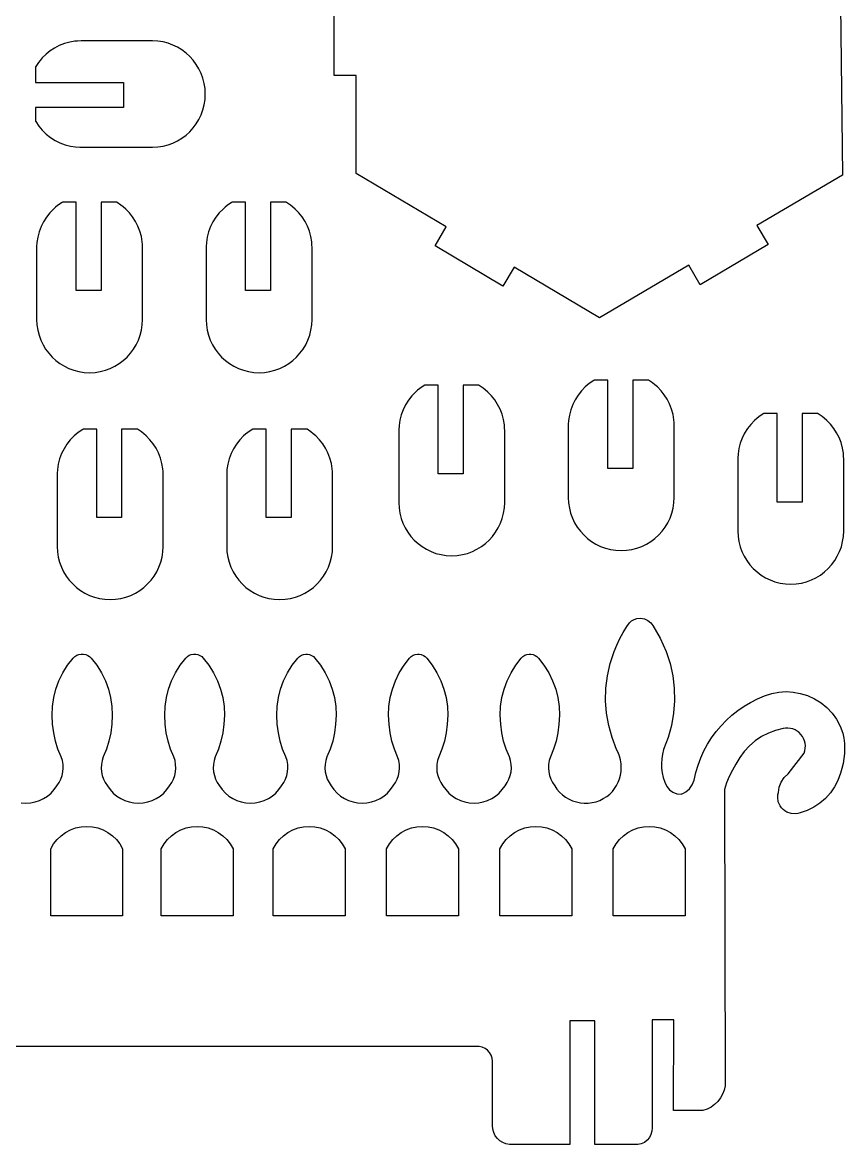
# Model space of a CAD drawing. Extents: x -11.7 to 4.9, y -1.7 to 8.8.
# Drawn here: x 1.03 to 4.88, y -1.69 to 3.57 of the extents above; entities that cross this region are included whole.
import ezdxf

# ---------------------------------------------------------------- set-up
doc = ezdxf.new("R2010")
doc.units = 0
doc.layers.add('Default_Layer', color=1, linetype='CONTINUOUS')

msp = doc.modelspace()

# ---------------------------------------------------------------- linework, layer by layer
at = {"layer": 'Default_Layer'}
for points in [[(3.0128, 4.4097), (2.9579, 4.5033), (3.2761, 4.6915), (3.3327, 4.5951), (3.7349, 4.8282), (4.8591, 4.1835), (4.8752, 2.8537), (4.4732, 2.6178), (4.526, 2.5277), (4.2078, 2.3396), (4.1542, 2.4308), (3.7349, 2.1848), (3.3344, 2.4226), (3.2822, 2.3335), (2.9639, 2.5217), (3.0165, 2.6113), (2.5946, 2.8617), (2.5946, 3.3211), (2.4902, 3.3211), (2.4902, 3.6918), (2.5946, 3.6918), (2.5946, 4.1673), (3.0128, 4.4097)], [(1.6319, 2.9843), (1.6328, 2.9843), (1.6382, 2.9842), (1.6636, 2.9855), (1.6882, 2.9893), (1.712, 2.9954), (1.7349, 3.0038), (1.7566, 3.0143), (1.7771, 3.0268), (1.7962, 3.0412), (1.8138, 3.0573), (1.8299, 3.075), (1.8442, 3.0942), (1.8566, 3.1147), (1.8671, 3.1365), (1.8754, 3.1594), (1.8816, 3.1833), (1.8853, 3.2081), (1.8866, 3.2336), (1.8853, 3.2591), (1.8816, 3.2838), (1.8754, 3.3077), (1.8671, 3.3306), (1.8566, 3.3524), (1.8442, 3.373), (1.8299, 3.3922), (1.8138, 3.4099), (1.7962, 3.426), (1.7771, 3.4403), (1.7566, 3.4528), (1.7349, 3.4633), (1.712, 3.4717), (1.6882, 3.4779), (1.6636, 3.4816), (1.6382, 3.4829), (1.6316, 3.4828), (1.3097, 3.4828), (1.3039, 3.4829), (1.2879, 3.4824), (1.2754, 3.4813), (1.2508, 3.4772), (1.2258, 3.4704), (1.2017, 3.4609), (1.1797, 3.4496), (1.159, 3.4361), (1.1397, 3.4207), (1.122, 3.4034), (1.1117, 3.3916), (1.1036, 3.3812), (1.0912, 3.3626), (1.0904, 3.3611), (1.0904, 3.2877), (1.5034, 3.2877), (1.5034, 3.1703), (1.0904, 3.1703), (1.0904, 3.106), (1.0914, 3.1044), (1.1058, 3.0831), (1.1136, 3.0732), (1.122, 3.0637), (1.1403, 3.0459), (1.1602, 3.0301), (1.1817, 3.0164), (1.2044, 3.005), (1.2287, 2.9959), (1.2538, 2.9893), (1.2785, 2.9855), (1.2976, 2.9843), (1.6319, 2.9843)], [(1.0956, 2.183), (1.0956, 2.1821), (1.0955, 2.1767), (1.0968, 2.1512), (1.1005, 2.1265), (1.1067, 2.1026), (1.115, 2.0797), (1.1255, 2.0579), (1.1379, 2.0373), (1.1522, 2.0181), (1.1683, 2.0004), (1.1859, 1.9843), (1.205, 1.9699), (1.2255, 1.9575), (1.2472, 1.947), (1.2701, 1.9386), (1.2939, 1.9324), (1.3185, 1.9286), (1.3439, 1.9274), (1.3693, 1.9286), (1.394, 1.9324), (1.4178, 1.9386), (1.4407, 1.947), (1.4624, 1.9575), (1.4829, 1.9699), (1.502, 1.9843), (1.5196, 2.0004), (1.5357, 2.0181), (1.55, 2.0373), (1.5624, 2.0579), (1.5729, 2.0797), (1.5812, 2.1026), (1.5874, 2.1265), (1.5911, 2.1512), (1.5924, 2.1767), (1.5923, 2.1833), (1.5923, 2.5063), (1.5924, 2.5122), (1.5919, 2.5282), (1.5908, 2.5408), (1.5867, 2.5655), (1.5799, 2.5906), (1.5705, 2.6148), (1.5592, 2.6368), (1.5458, 2.6576), (1.5304, 2.677), (1.5132, 2.6947), (1.5014, 2.7051), (1.491, 2.7132), (1.4725, 2.7256), (1.471, 2.7265), (1.3979, 2.7265), (1.3979, 2.312), (1.2809, 2.312), (1.2809, 2.7265), (1.2169, 2.7265), (1.2152, 2.7255), (1.194, 2.711), (1.1842, 2.7031), (1.1747, 2.6947), (1.157, 2.6764), (1.1412, 2.6564), (1.1276, 2.6348), (1.1162, 2.612), (1.1071, 2.5876), (1.1005, 2.5624), (1.0968, 2.5377), (1.0956, 2.5185), (1.0956, 2.183)], [(1.8906, 2.183), (1.8905, 2.1821), (1.8905, 2.1767), (1.8918, 2.1512), (1.8955, 2.1265), (1.9016, 2.1026), (1.91, 2.0797), (1.9205, 2.0579), (1.9329, 2.0373), (1.9472, 2.0181), (1.9632, 2.0004), (1.9809, 1.9843), (2, 1.9699), (2.0205, 1.9575), (2.0422, 1.947), (2.065, 1.9386), (2.0889, 1.9324), (2.1135, 1.9286), (2.1389, 1.9274), (2.1643, 1.9286), (2.189, 1.9324), (2.2128, 1.9386), (2.2356, 1.947), (2.2574, 1.9575), (2.2778, 1.9699), (2.297, 1.9843), (2.3146, 2.0004), (2.3306, 2.0181), (2.3449, 2.0373), (2.3574, 2.0579), (2.3679, 2.0797), (2.3762, 2.1026), (2.3823, 2.1265), (2.3861, 2.1512), (2.3874, 2.1767), (2.3873, 2.1833), (2.3873, 2.5063), (2.3874, 2.5122), (2.3869, 2.5282), (2.3858, 2.5408), (2.3817, 2.5655), (2.3749, 2.5906), (2.3654, 2.6148), (2.3542, 2.6368), (2.3408, 2.6576), (2.3254, 2.677), (2.3082, 2.6947), (2.2963, 2.7051), (2.286, 2.7132), (2.2675, 2.7256), (2.266, 2.7265), (2.1928, 2.7265), (2.1928, 2.312), (2.0758, 2.312), (2.0758, 2.7265), (2.0118, 2.7265), (2.0102, 2.7255), (1.989, 2.711), (1.9791, 2.7031), (1.9697, 2.6947), (1.952, 2.6764), (1.9362, 2.6564), (1.9226, 2.6348), (1.9112, 2.612), (1.9021, 2.5876), (1.8955, 2.5624), (1.8918, 2.5377), (1.8906, 2.5185), (1.8906, 2.183)], [(2.794, 1.3247), (2.7939, 1.3238), (2.7939, 1.3184), (2.7951, 1.2929), (2.7989, 1.2682), (2.805, 1.2443), (2.8134, 1.2213), (2.8239, 1.1996), (2.8363, 1.179), (2.8506, 1.1598), (2.8666, 1.1421), (2.8843, 1.126), (2.9034, 1.1116), (2.9239, 1.0992), (2.9456, 1.0887), (2.9684, 1.0803), (2.9922, 1.0741), (3.0169, 1.0703), (3.0423, 1.0691), (3.0677, 1.0703), (3.0924, 1.0741), (3.1162, 1.0803), (3.139, 1.0887), (3.1607, 1.0992), (3.1812, 1.1116), (3.2004, 1.126), (3.218, 1.1421), (3.234, 1.1598), (3.2483, 1.179), (3.2608, 1.1996), (3.2712, 1.2213), (3.2796, 1.2443), (3.2857, 1.2682), (3.2895, 1.2929), (3.2908, 1.3184), (3.2907, 1.325), (3.2907, 1.648), (3.2908, 1.6539), (3.2903, 1.6699), (3.2892, 1.6825), (3.2851, 1.7072), (3.2782, 1.7323), (3.2688, 1.7565), (3.2576, 1.7785), (3.2442, 1.7993), (3.2288, 1.8187), (3.2116, 1.8364), (3.1997, 1.8468), (3.1894, 1.8549), (3.1709, 1.8673), (3.1694, 1.8682), (3.0962, 1.8682), (3.0962, 1.4537), (2.9792, 1.4537), (2.9792, 1.8682), (2.9152, 1.8682), (2.9136, 1.8672), (2.8924, 1.8527), (2.8825, 1.8448), (2.8731, 1.8364), (2.8554, 1.8181), (2.8396, 1.7981), (2.826, 1.7765), (2.8146, 1.7537), (2.8054, 1.7293), (2.7989, 1.7041), (2.7951, 1.6794), (2.794, 1.6601), (2.794, 1.3247)], [(3.5889, 1.3488), (3.5889, 1.348), (3.5888, 1.3426), (3.5901, 1.3171), (3.5939, 1.2923), (3.6, 1.2684), (3.6084, 1.2455), (3.6188, 1.2237), (3.6313, 1.2032), (3.6456, 1.184), (3.6616, 1.1663), (3.6793, 1.1502), (3.6984, 1.1358), (3.7189, 1.1233), (3.7406, 1.1128), (3.7634, 1.1044), (3.7872, 1.0983), (3.8119, 1.0945), (3.8373, 1.0932), (3.8627, 1.0945), (3.8874, 1.0983), (3.9112, 1.1044), (3.934, 1.1128), (3.9557, 1.1233), (3.9762, 1.1358), (3.9953, 1.1502), (4.013, 1.1663), (4.029, 1.184), (4.0433, 1.2032), (4.0558, 1.2237), (4.0662, 1.2455), (4.0746, 1.2684), (4.0807, 1.2923), (4.0845, 1.3171), (4.0858, 1.3426), (4.0857, 1.3492), (4.0857, 1.6722), (4.0858, 1.6781), (4.0853, 1.6941), (4.0841, 1.7067), (4.0801, 1.7313), (4.0732, 1.7564), (4.0638, 1.7807), (4.0525, 1.8027), (4.0391, 1.8235), (4.0238, 1.8429), (4.0066, 1.8606), (3.9947, 1.871), (3.9844, 1.879), (3.9658, 1.8915), (3.9644, 1.8923), (3.8912, 1.8923), (3.8912, 1.4779), (3.7742, 1.4779), (3.7742, 1.8923), (3.7102, 1.8923), (3.7086, 1.8914), (3.6874, 1.8769), (3.6775, 1.869), (3.6681, 1.8606), (3.6503, 1.8423), (3.6346, 1.8223), (3.6209, 1.8007), (3.6096, 1.7779), (3.6004, 1.7535), (3.5939, 1.7283), (3.5901, 1.7035), (3.5889, 1.6843), (3.5889, 1.3488)], [(4.3839, 1.1917), (4.3839, 1.1908), (4.3838, 1.1854), (4.3851, 1.1599), (4.3889, 1.1352), (4.395, 1.1113), (4.4034, 1.0884), (4.4138, 1.0666), (4.4263, 1.046), (4.4406, 1.0268), (4.4566, 1.0091), (4.4742, 0.993), (4.4934, 0.9787), (4.5139, 0.9662), (4.5356, 0.9557), (4.5584, 0.9473), (4.5822, 0.9411), (4.6069, 0.9374), (4.6323, 0.9361), (4.6577, 0.9374), (4.6824, 0.9411), (4.7062, 0.9473), (4.729, 0.9557), (4.7507, 0.9662), (4.7712, 0.9787), (4.7903, 0.993), (4.808, 1.0091), (4.824, 1.0268), (4.8383, 1.046), (4.8507, 1.0666), (4.8612, 1.0884), (4.8696, 1.1113), (4.8757, 1.1352), (4.8795, 1.1599), (4.8807, 1.1854), (4.8806, 1.192), (4.8806, 1.515), (4.8807, 1.5209), (4.8802, 1.5369), (4.8791, 1.5495), (4.8751, 1.5742), (4.8682, 1.5993), (4.8588, 1.6235), (4.8475, 1.6455), (4.8341, 1.6663), (4.8187, 1.6857), (4.8015, 1.7034), (4.7897, 1.7138), (4.7793, 1.7219), (4.7608, 1.7343), (4.7594, 1.7352), (4.6862, 1.7352), (4.6862, 1.3207), (4.5692, 1.3207), (4.5692, 1.7352), (4.5052, 1.7352), (4.5036, 1.7342), (4.4824, 1.7198), (4.4725, 1.7118), (4.463, 1.7034), (4.4453, 1.6851), (4.4296, 1.6651), (4.4159, 1.6436), (4.4046, 1.6207), (4.3954, 1.5964), (4.3889, 1.5711), (4.3851, 1.5464), (4.3839, 1.5272), (4.3839, 1.1917)], [(1.192, 1.1192), (1.1919, 1.1183), (1.1919, 1.1129), (1.1931, 1.0874), (1.1969, 1.0626), (1.203, 1.0387), (1.2114, 1.0158), (1.2218, 0.994), (1.2343, 0.9735), (1.2486, 0.9543), (1.2646, 0.9366), (1.2823, 0.9205), (1.3014, 0.9061), (1.3219, 0.8936), (1.3436, 0.8831), (1.3664, 0.8748), (1.3902, 0.8686), (1.4149, 0.8648), (1.4403, 0.8635), (1.4657, 0.8648), (1.4904, 0.8686), (1.5142, 0.8748), (1.537, 0.8831), (1.5587, 0.8936), (1.5792, 0.9061), (1.5983, 0.9205), (1.616, 0.9366), (1.632, 0.9543), (1.6463, 0.9735), (1.6588, 0.994), (1.6692, 1.0158), (1.6776, 1.0387), (1.6837, 1.0626), (1.6875, 1.0874), (1.6888, 1.1129), (1.6887, 1.1195), (1.6887, 1.4425), (1.6888, 1.4484), (1.6883, 1.4644), (1.6871, 1.477), (1.6831, 1.5017), (1.6762, 1.5267), (1.6668, 1.551), (1.6555, 1.573), (1.6421, 1.5938), (1.6268, 1.6132), (1.6096, 1.6309), (1.5977, 1.6413), (1.5874, 1.6494), (1.5689, 1.6618), (1.5674, 1.6627), (1.4942, 1.6627), (1.4942, 1.2482), (1.3772, 1.2482), (1.3772, 1.6627), (1.3132, 1.6627), (1.3116, 1.6617), (1.2904, 1.6472), (1.2805, 1.6393), (1.2711, 1.6309), (1.2534, 1.6126), (1.2376, 1.5926), (1.2239, 1.571), (1.2126, 1.5482), (1.2034, 1.5238), (1.1969, 1.4986), (1.1931, 1.4739), (1.192, 1.4546), (1.192, 1.1192)], [(1.9869, 1.1192), (1.9869, 1.1183), (1.9868, 1.1129), (1.9881, 1.0874), (1.9919, 1.0626), (1.998, 1.0387), (2.0064, 1.0158), (2.0168, 0.994), (2.0293, 0.9735), (2.0436, 0.9543), (2.0596, 0.9366), (2.0773, 0.9205), (2.0964, 0.9061), (2.1169, 0.8936), (2.1386, 0.8831), (2.1614, 0.8748), (2.1852, 0.8686), (2.2099, 0.8648), (2.2353, 0.8635), (2.2607, 0.8648), (2.2854, 0.8686), (2.3092, 0.8748), (2.332, 0.8831), (2.3537, 0.8936), (2.3742, 0.9061), (2.3933, 0.9205), (2.411, 0.9366), (2.427, 0.9543), (2.4413, 0.9735), (2.4538, 0.994), (2.4642, 1.0158), (2.4726, 1.0387), (2.4787, 1.0626), (2.4825, 1.0874), (2.4837, 1.1129), (2.4837, 1.1195), (2.4837, 1.4425), (2.4837, 1.4484), (2.4832, 1.4644), (2.4821, 1.477), (2.4781, 1.5017), (2.4712, 1.5267), (2.4618, 1.551), (2.4505, 1.573), (2.4371, 1.5938), (2.4217, 1.6132), (2.4045, 1.6309), (2.3927, 1.6413), (2.3823, 1.6494), (2.3638, 1.6618), (2.3624, 1.6627), (2.2892, 1.6627), (2.2892, 1.2482), (2.1722, 1.2482), (2.1722, 1.6627), (2.1082, 1.6627), (2.1066, 1.6617), (2.0854, 1.6472), (2.0755, 1.6393), (2.066, 1.6309), (2.0483, 1.6126), (2.0326, 1.5926), (2.0189, 1.571), (2.0076, 1.5482), (1.9984, 1.5238), (1.9919, 1.4986), (1.9881, 1.4739), (1.9869, 1.4546), (1.9869, 1.1192)], [(1.1618, -0.3055), (1.1751, -0.2824), (1.1913, -0.2618), (1.2101, -0.2438), (1.231, -0.2285), (1.2539, -0.2164), (1.2782, -0.2074), (1.3039, -0.2019), (1.3304, -0.2), (1.3569, -0.2019), (1.3825, -0.2074), (1.4069, -0.2164), (1.4298, -0.2285), (1.4507, -0.2438), (1.4694, -0.2618), (1.4857, -0.2824), (1.499, -0.3055), (1.499, -0.6198), (1.1618, -0.6198), (1.1618, -0.3055)], [(1.6797, -0.3055), (1.6931, -0.2824), (1.7093, -0.2618), (1.728, -0.2438), (1.749, -0.2285), (1.7718, -0.2164), (1.7962, -0.2074), (1.8218, -0.2019), (1.8483, -0.2), (1.8749, -0.2019), (1.9005, -0.2074), (1.9249, -0.2164), (1.9477, -0.2285), (1.9686, -0.2438), (1.9874, -0.2618), (2.0036, -0.2824), (2.017, -0.3055), (2.017, -0.6198), (1.6797, -0.6198), (1.6797, -0.3055)], [(2.2052, -0.3055), (2.2185, -0.2824), (2.2348, -0.2618), (2.2535, -0.2438), (2.2744, -0.2285), (2.2973, -0.2164), (2.3217, -0.2074), (2.3473, -0.2019), (2.3738, -0.2), (2.4003, -0.2019), (2.426, -0.2074), (2.4503, -0.2164), (2.4732, -0.2285), (2.4941, -0.2438), (2.5129, -0.2618), (2.5291, -0.2824), (2.5424, -0.3055), (2.5424, -0.6198), (2.2052, -0.6198), (2.2052, -0.3055)], [(2.7367, -0.3055), (2.75, -0.2824), (2.7663, -0.2618), (2.785, -0.2438), (2.8059, -0.2285), (2.8288, -0.2164), (2.8532, -0.2074), (2.8788, -0.2019), (2.9053, -0.2), (2.9318, -0.2019), (2.9575, -0.2074), (2.9818, -0.2164), (3.0047, -0.2285), (3.0256, -0.2438), (3.0444, -0.2618), (3.0606, -0.2824), (3.0739, -0.3055), (3.0739, -0.6198), (2.7367, -0.6198), (2.7367, -0.3055)], [(3.2682, -0.3055), (3.2815, -0.2824), (3.2977, -0.2618), (3.3165, -0.2438), (3.3374, -0.2285), (3.3603, -0.2164), (3.3847, -0.2074), (3.4103, -0.2019), (3.4368, -0.2), (3.4633, -0.2019), (3.4889, -0.2074), (3.5133, -0.2164), (3.5362, -0.2285), (3.5571, -0.2438), (3.5759, -0.2618), (3.5921, -0.2824), (3.6054, -0.3055), (3.6054, -0.6198), (3.2682, -0.6198), (3.2682, -0.3055)], [(3.7997, -0.3055), (3.813, -0.2824), (3.8292, -0.2618), (3.848, -0.2438), (3.8689, -0.2285), (3.8918, -0.2164), (3.9161, -0.2074), (3.9418, -0.2019), (3.9683, -0.2), (3.9948, -0.2019), (4.0204, -0.2074), (4.0448, -0.2164), (4.0677, -0.2285), (4.0886, -0.2438), (4.1073, -0.2618), (4.1236, -0.2824), (4.1369, -0.3055), (4.1369, -0.6198), (3.7997, -0.6198), (3.7997, -0.3055)]]:
    msp.add_lwpolyline(points, close=True, dxfattribs=at)
msp.add_lwpolyline([(1.023, -0.0897), (1.0451, -0.0912), (1.0671, -0.0897), (1.0885, -0.0855), (1.109, -0.0787), (1.1285, -0.0693), (1.1466, -0.0576), (1.1631, -0.0436), (1.1779, -0.0275), (1.1906, -0.0094), (1.2009, 0.0055), (1.2091, 0.0214), (1.215, 0.0381), (1.2187, 0.0554), (1.2202, 0.073), (1.2194, 0.0907), (1.2163, 0.1083), (1.2108, 0.1256), (1.1956, 0.1624), (1.1838, 0.2003), (1.1755, 0.2392), (1.1706, 0.2787), (1.1679, 0.3208), (1.1697, 0.3626), (1.1757, 0.4038), (1.186, 0.4441), (1.2003, 0.4831), (1.2187, 0.5204), (1.2409, 0.5558), (1.267, 0.589), (1.2745, 0.5965), (1.2833, 0.6022), (1.2931, 0.6059), (1.3037, 0.6073), (1.306, 0.6073), (1.3076, 0.6073), (1.3092, 0.6072), (1.3115, 0.6072), (1.3157, 0.6073), (1.3161, 0.6072), (1.3262, 0.6056), (1.3357, 0.6019), (1.3442, 0.5963), (1.3515, 0.589), (1.3775, 0.5558), (1.3997, 0.5204), (1.4181, 0.4831), (1.4324, 0.4441), (1.4427, 0.4038), (1.4487, 0.3626), (1.4505, 0.3208), (1.4478, 0.2787), (1.443, 0.2392), (1.4346, 0.2003), (1.4228, 0.1624), (1.4077, 0.1256), (1.4022, 0.1083), (1.399, 0.0907), (1.3982, 0.073), (1.3997, 0.0554), (1.4034, 0.0381), (1.4093, 0.0214), (1.4175, 0.0055), (1.4277, -0.0094), (1.4405, -0.0275), (1.4552, -0.0436), (1.4718, -0.0576), (1.4899, -0.0693), (1.5093, -0.0787), (1.5299, -0.0855), (1.5513, -0.0897), (1.5733, -0.0912), (1.5953, -0.0897), (1.6167, -0.0855), (1.6373, -0.0787), (1.6567, -0.0693), (1.6748, -0.0576), (1.6914, -0.0436), (1.7061, -0.0275), (1.7189, -0.0094), (1.7292, 0.0055), (1.7373, 0.0214), (1.7432, 0.0381), (1.747, 0.0554), (1.7484, 0.073), (1.7476, 0.0907), (1.7445, 0.1083), (1.739, 0.1256), (1.7238, 0.1624), (1.712, 0.2003), (1.7037, 0.2392), (1.6988, 0.2787), (1.6962, 0.3208), (1.6979, 0.3626), (1.704, 0.4038), (1.7142, 0.4441), (1.7286, 0.4831), (1.7469, 0.5204), (1.7692, 0.5558), (1.7952, 0.589), (1.8026, 0.5964), (1.8113, 0.6021), (1.8209, 0.6057), (1.8313, 0.6073), (1.835, 0.6072), (1.8372, 0.6072), (1.8374, 0.6072), (1.8373, 0.6073), (1.8413, 0.6073), (1.8416, 0.6073), (1.8518, 0.6057), (1.8613, 0.602), (1.8698, 0.5964), (1.877, 0.5891), (1.9031, 0.5559), (1.9253, 0.5205), (1.9437, 0.4831), (1.958, 0.4442), (1.9683, 0.4039), (1.9743, 0.3627), (1.9761, 0.3209), (1.9734, 0.2788), (1.9685, 0.2392), (1.9602, 0.2004), (1.9484, 0.1624), (1.9332, 0.1256), (1.9277, 0.1084), (1.9246, 0.0908), (1.9238, 0.0731), (1.9252, 0.0554), (1.929, 0.0382), (1.9349, 0.0215), (1.943, 0.0056), (1.9533, -0.0093), (1.9661, -0.0274), (1.9808, -0.0435), (1.9974, -0.0575), (2.0155, -0.0693), (2.0349, -0.0786), (2.0555, -0.0855), (2.0769, -0.0897), (2.0989, -0.0911), (2.1209, -0.0897), (2.1423, -0.0855), (2.1628, -0.0786), (2.1823, -0.0693), (2.2004, -0.0575), (2.2169, -0.0435), (2.2317, -0.0274), (2.2444, -0.0093), (2.2547, 0.0055), (2.2629, 0.0215), (2.2688, 0.0382), (2.2725, 0.0554), (2.274, 0.0731), (2.2732, 0.0908), (2.2701, 0.1084), (2.2646, 0.1256), (2.2494, 0.1624), (2.2376, 0.2004), (2.2293, 0.2392), (2.2244, 0.2788), (2.2217, 0.3209), (2.2235, 0.3627), (2.2295, 0.4039), (2.2398, 0.4442), (2.2541, 0.4831), (2.2725, 0.5205), (2.2947, 0.5559), (2.3208, 0.5891), (2.3283, 0.5966), (2.3371, 0.6023), (2.3469, 0.6059), (2.3575, 0.6074), (2.3576, 0.6074), (2.3598, 0.6074), (2.3624, 0.6073), (2.3646, 0.6073), (2.3652, 0.6073), (2.3656, 0.6073), (2.3758, 0.6057), (2.3853, 0.602), (2.3938, 0.5964), (2.401, 0.5891), (2.427, 0.5559), (2.4493, 0.5205), (2.4676, 0.4831), (2.482, 0.4442), (2.4922, 0.4039), (2.4983, 0.3627), (2.5, 0.3209), (2.4974, 0.2788), (2.4925, 0.2392), (2.4842, 0.2004), (2.4724, 0.1624), (2.4572, 0.1256), (2.4517, 0.1084), (2.4486, 0.0908), (2.4477, 0.0731), (2.4492, 0.0554), (2.4529, 0.0382), (2.4589, 0.0215), (2.467, 0.0056), (2.4773, -0.0093), (2.49, -0.0274), (2.5048, -0.0435), (2.5213, -0.0575), (2.5394, -0.0693), (2.5589, -0.0786), (2.5794, -0.0855), (2.6008, -0.0897), (2.6228, -0.0911), (2.6449, -0.0897), (2.6663, -0.0855), (2.6868, -0.0786), (2.7062, -0.0693), (2.7244, -0.0575), (2.7409, -0.0435), (2.7557, -0.0274), (2.7684, -0.0093), (2.7787, 0.0055), (2.7868, 0.0215), (2.7928, 0.0382), (2.7965, 0.0554), (2.798, 0.0731), (2.7972, 0.0908), (2.794, 0.1084), (2.7885, 0.1256), (2.7734, 0.1624), (2.7616, 0.2004), (2.7532, 0.2392), (2.7484, 0.2788), (2.7457, 0.3209), (2.7475, 0.3627), (2.7535, 0.4039), (2.7638, 0.4442), (2.7781, 0.4831), (2.7965, 0.5205), (2.8187, 0.5559), (2.8447, 0.5891), (2.8522, 0.5966), (2.8611, 0.6023), (2.8709, 0.6059), (2.8814, 0.6074), (2.8838, 0.6074), (2.8864, 0.6073), (2.8869, 0.6073), (2.8883, 0.6073), (2.8892, 0.6073), (2.8896, 0.6073), (2.8997, 0.6057), (2.9092, 0.602), (2.9177, 0.5964), (2.925, 0.5891), (2.951, 0.5559), (2.9732, 0.5205), (2.9916, 0.4831), (3.0059, 0.4442), (3.0162, 0.4039), (3.0222, 0.3627), (3.024, 0.3209), (3.0213, 0.2788), (3.0165, 0.2392), (3.0081, 0.2004), (2.9963, 0.1624), (2.9812, 0.1256), (2.9757, 0.1084), (2.9725, 0.0908), (2.9717, 0.0731), (2.9732, 0.0554), (2.9769, 0.0382), (2.9828, 0.0215), (2.991, 0.0056), (3.0012, -0.0093), (3.014, -0.0274), (3.0287, -0.0435), (3.0453, -0.0575), (3.0634, -0.0693), (3.0829, -0.0786), (3.1034, -0.0855), (3.1248, -0.0897), (3.1468, -0.0911), (3.1688, -0.0897), (3.1902, -0.0855), (3.2108, -0.0786), (3.2302, -0.0693), (3.2483, -0.0575), (3.2649, -0.0435), (3.2796, -0.0274), (3.2924, -0.0093), (3.3027, 0.0055), (3.3108, 0.0215), (3.3167, 0.0382), (3.3205, 0.0554), (3.3219, 0.0731), (3.3211, 0.0908), (3.318, 0.1084), (3.3125, 0.1256), (3.2973, 0.1624), (3.2855, 0.2004), (3.2772, 0.2392), (3.2723, 0.2788), (3.2697, 0.3209), (3.2714, 0.3627), (3.2775, 0.4039), (3.2877, 0.4442), (3.3021, 0.4831), (3.3204, 0.5205), (3.3427, 0.5559), (3.3687, 0.5891), (3.3762, 0.5966), (3.385, 0.6023), (3.3949, 0.6059), (3.4054, 0.6074), (3.4077, 0.6074), (3.4109, 0.6073), (3.4125, 0.6073), (3.4132, 0.6073), (3.4135, 0.6073), (3.4237, 0.6057), (3.4332, 0.602), (3.4417, 0.5964), (3.4489, 0.5891), (3.475, 0.5559), (3.4972, 0.5205), (3.5156, 0.4831), (3.5299, 0.4442), (3.5402, 0.4039), (3.5462, 0.3627), (3.548, 0.3209), (3.5453, 0.2788), (3.5404, 0.2392), (3.5321, 0.2004), (3.5203, 0.1624), (3.5051, 0.1256), (3.4996, 0.1084), (3.4965, 0.0908), (3.4957, 0.0731), (3.4971, 0.0554), (3.5009, 0.0382), (3.5068, 0.0215), (3.5149, 0.0056), (3.5252, -0.0093), (3.5359, -0.0249), (3.5481, -0.039), (3.5617, -0.0516), (3.5765, -0.0626), (3.5925, -0.072), (3.6094, -0.0796), (3.6271, -0.0854), (3.6455, -0.0892), (3.6642, -0.091), (3.6828, -0.0907), (3.7012, -0.0884), (3.7191, -0.0841), (3.7365, -0.0779), (3.7532, -0.0698), (3.769, -0.0599), (3.7838, -0.0482), (3.7956, -0.036), (3.8061, -0.0226), (3.8153, -0.0081), (3.8231, 0.0073), (3.8293, 0.0235), (3.8338, 0.0405), (3.8366, 0.0581), (3.8376, 0.0763), (3.8367, 0.0937), (3.8337, 0.1127), (3.829, 0.1299), (3.8226, 0.1465), (3.8152, 0.1609), (3.794, 0.2163), (3.7784, 0.2731), (3.7685, 0.3309), (3.7642, 0.3893), (3.7656, 0.4478), (3.7726, 0.506), (3.7853, 0.5635), (3.8037, 0.6199), (3.8164, 0.6505), (3.8307, 0.6804), (3.8466, 0.7094), (3.864, 0.7376), (3.8753, 0.7541), (3.8856, 0.7632), (3.8976, 0.7702), (3.9109, 0.7746), (3.9254, 0.7761), (3.9371, 0.7751), (3.946, 0.7729), (3.9622, 0.7653), (3.9758, 0.7538), (3.9849, 0.7412), (4.0031, 0.7122), (4.0196, 0.6823), (4.0344, 0.6515), (4.0476, 0.6199), (4.066, 0.5635), (4.0787, 0.506), (4.0857, 0.4478), (4.0871, 0.3893), (4.0828, 0.3309), (4.0728, 0.2731), (4.0573, 0.2163), (4.0361, 0.1609), (4.0305, 0.1391), (4.027, 0.1171), (4.0257, 0.0948), (4.0265, 0.0727), (4.0295, 0.0507), (4.0345, 0.029), (4.0416, 0.0078), (4.0508, -0.0127), (4.0635, -0.0285), (4.0796, -0.04), (4.0983, -0.0468), (4.1184, -0.0484), (4.1294, -0.044), (4.1396, -0.0384), (4.1572, -0.0235), (4.1705, -0.0046), (4.1752, 0.0061), (4.1786, 0.0174), (4.1868, 0.0531), (4.1974, 0.0879), (4.2102, 0.1216), (4.2252, 0.1542), (4.2423, 0.1856), (4.2614, 0.2156), (4.2824, 0.2443), (4.3052, 0.2714), (4.3297, 0.297), (4.356, 0.3209), (4.3838, 0.343), (4.4132, 0.3633), (4.4439, 0.3816), (4.476, 0.3978), (4.5094, 0.4119), (4.544, 0.4238), (4.5769, 0.43), (4.6102, 0.432), (4.6435, 0.43), (4.6764, 0.4238), (4.7113, 0.4133), (4.744, 0.3984), (4.7742, 0.3795), (4.8017, 0.357), (4.8261, 0.3311), (4.847, 0.3022), (4.8642, 0.2705), (4.8772, 0.2365), (4.8813, 0.213), (4.8838, 0.1893), (4.8847, 0.1656), (4.884, 0.1419), (4.8816, 0.1184), (4.8777, 0.095), (4.8722, 0.0719), (4.8652, 0.0491), (4.8534, 0.016), (4.8376, -0.0148), (4.8181, -0.0432), (4.7953, -0.0687), (4.7694, -0.091), (4.7407, -0.11), (4.7097, -0.1251), (4.6764, -0.1363), (4.666, -0.1395), (4.6553, -0.1411), (4.634, -0.14), (4.6139, -0.1331), (4.6046, -0.1276), (4.596, -0.1207), (4.5885, -0.1127), (4.5823, -0.1039), (4.5738, -0.0843), (4.571, -0.0631), (4.5718, -0.0523), (4.5741, -0.0416), (4.5781, -0.016), (4.5874, 0.0079), (4.6016, 0.0292), (4.6202, 0.0471), (4.6945, 0.1438), (4.6982, 0.155), (4.7002, 0.1665), (4.7007, 0.1781), (4.6996, 0.1895), (4.697, 0.2008), (4.6928, 0.2116), (4.6872, 0.2218), (4.6802, 0.2313), (4.6719, 0.2397), (4.6627, 0.2468), (4.6526, 0.2525), (4.642, 0.2568), (4.6309, 0.2596), (4.6194, 0.2609), (4.6078, 0.2606), (4.5961, 0.2586), (4.561, 0.2499), (4.5273, 0.2373), (4.4956, 0.221), (4.4661, 0.2012), (4.439, 0.1781), (4.4146, 0.1519), (4.3933, 0.123), (4.3753, 0.0914), (4.3586, 0.0632), (4.344, 0.0339), (4.3315, 0.0036), (4.3211, -0.0275), (4.3251, -1.4157), (4.3203, -1.4362), (4.3126, -1.4554), (4.3025, -1.4733), (4.29, -1.4894), (4.2753, -1.5037), (4.2588, -1.5158), (4.2405, -1.5255), (4.2207, -1.5325), (4.0822, -1.5325), (4.0842, -1.1074), (3.9818, -1.1074), (3.9818, -1.6131), (3.981, -1.6294), (3.9767, -1.6449), (3.9692, -1.6591), (3.9588, -1.6715), (3.9459, -1.6814), (3.9314, -1.6881), (3.9157, -1.6916), (3.8995, -1.6917), (3.7128, -1.6917), (3.7128, -1.1114), (3.5964, -1.1114), (3.5964, -1.6917), (3.3133, -1.6917), (3.2968, -1.6885), (3.2816, -1.6824), (3.268, -1.6738), (3.2562, -1.6629), (3.2465, -1.6501), (3.2392, -1.6356), (3.2346, -1.6199), (3.233, -1.6031), (3.233, -1.3008), (3.2317, -1.2863), (3.2274, -1.2725), (3.2202, -1.2599), (3.2105, -1.2491), (3.1987, -1.2406), (3.1854, -1.2348), (3.1713, -1.232), (3.1567, -1.2323), (-0.5532, -1.2323)], dxfattribs=at)

doc.saveas('drawing.dxf')
